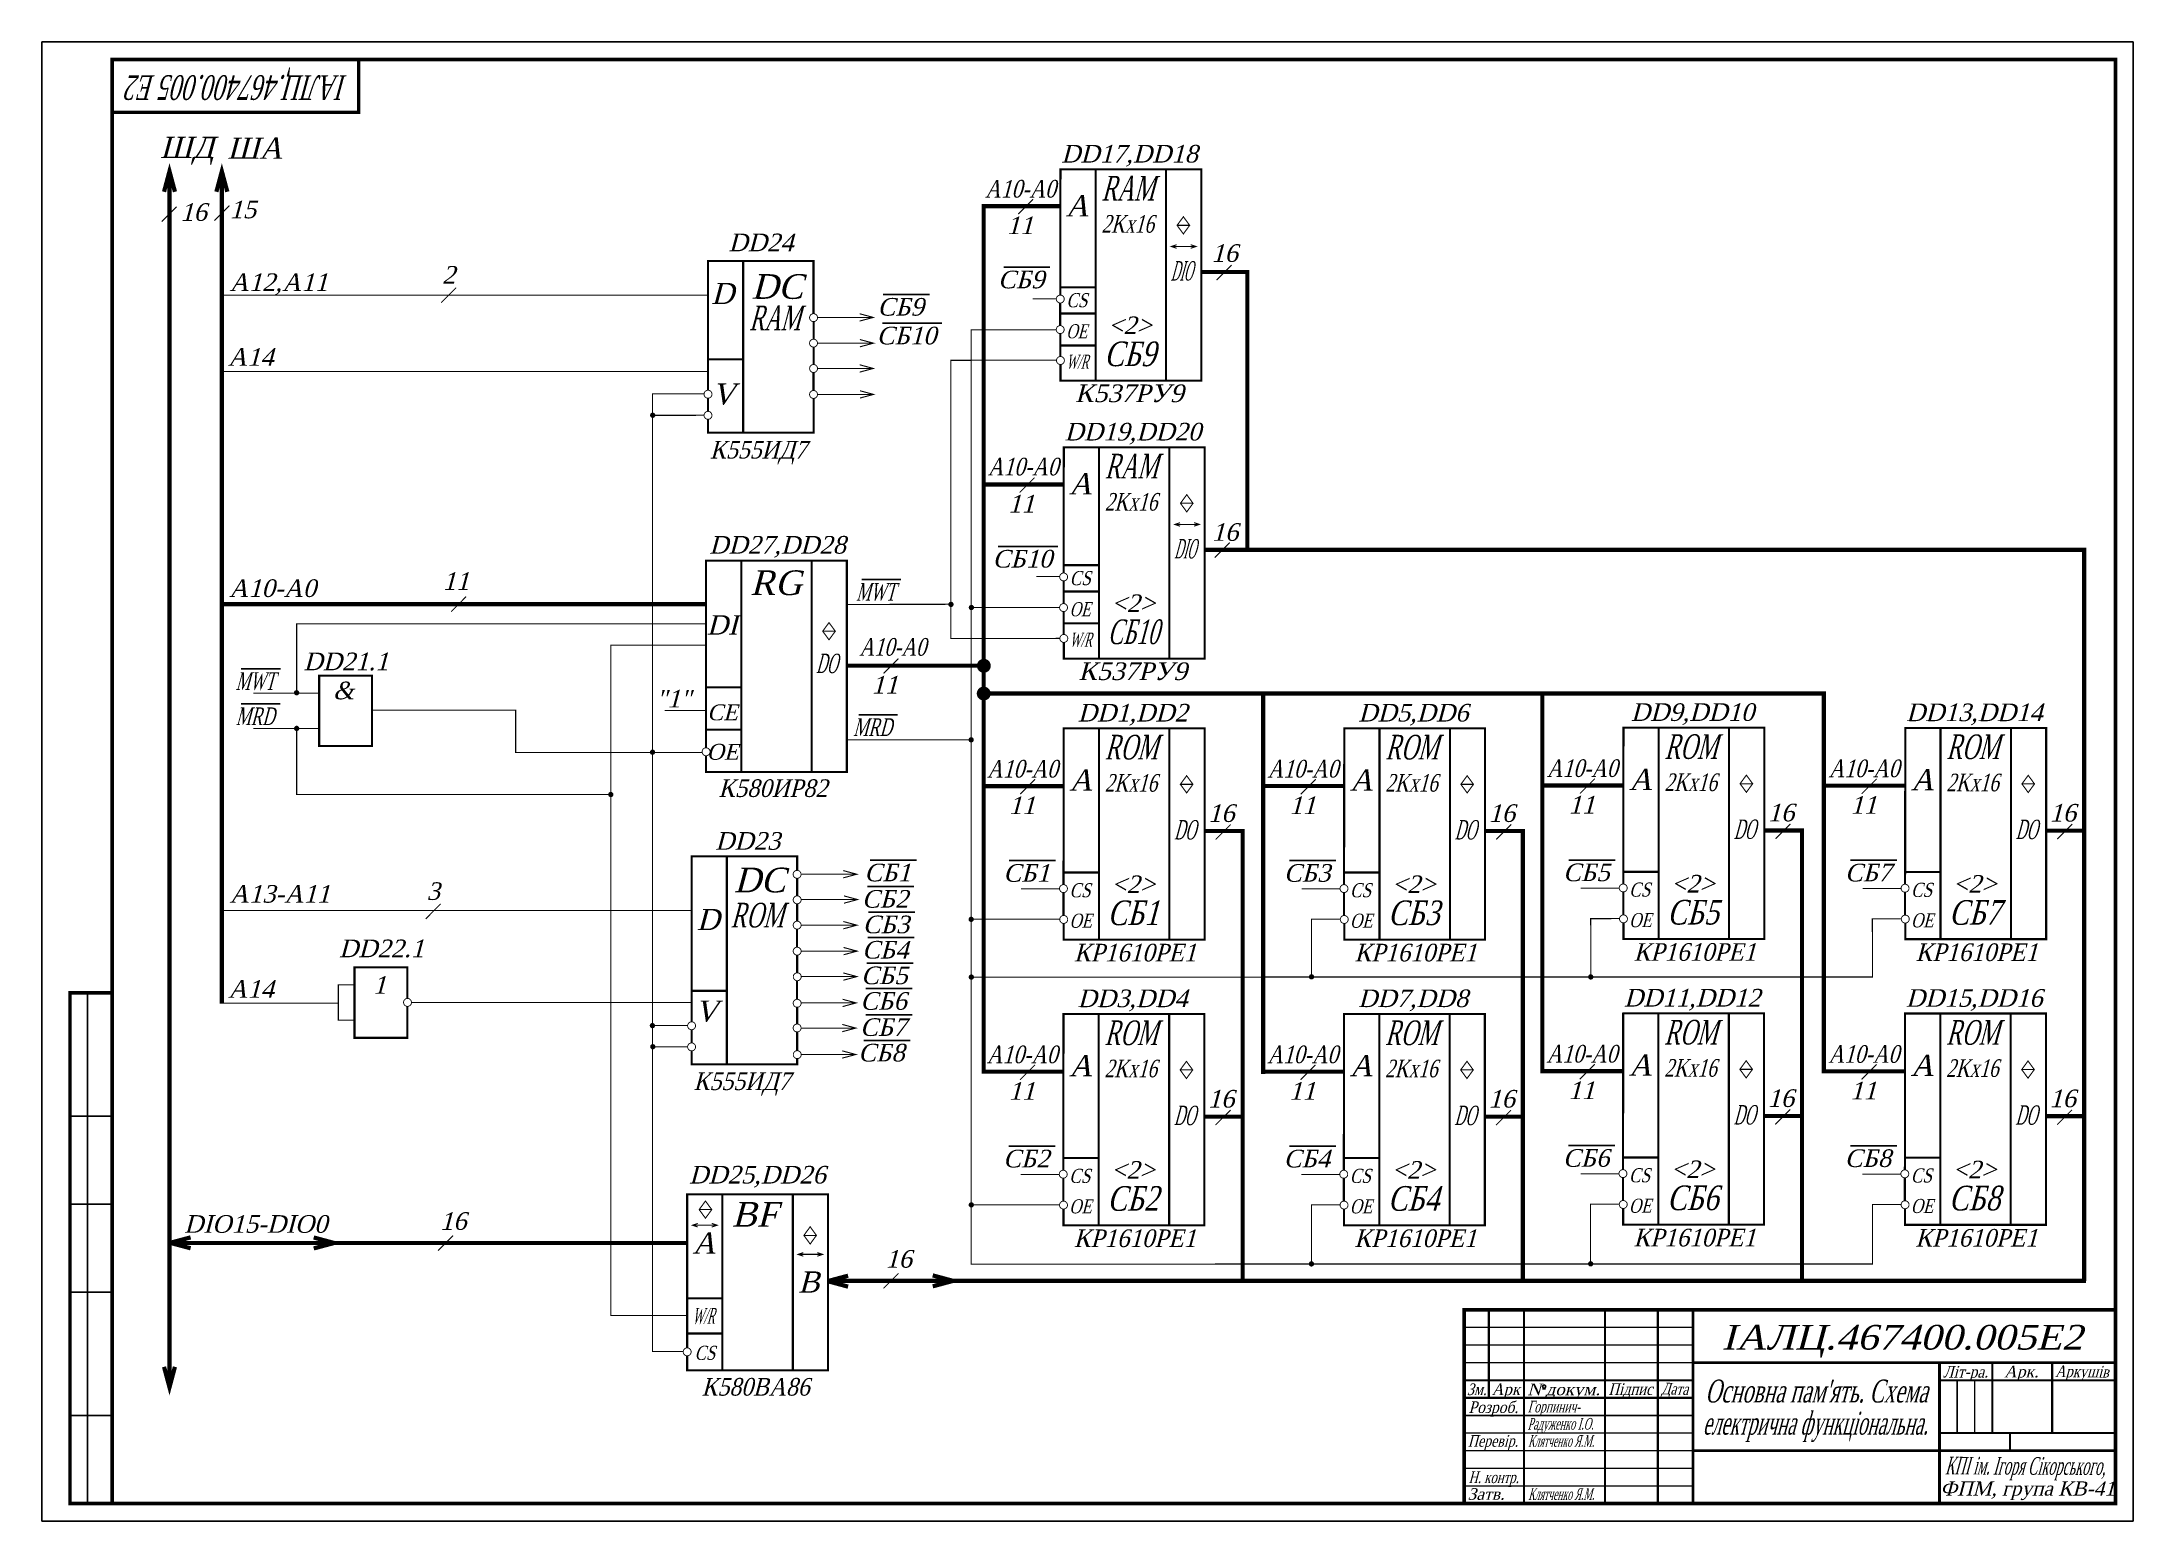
# Model space of a CAD drawing. Extents: x 0 to 594, y 0 to 420.
import ezdxf
from ezdxf.enums import TextEntityAlignment as Align

# ---------------------------------------------------------------- set-up
doc = ezdxf.new("R2010")
doc.units = 0
doc.header["$MEASUREMENT"] = 0
doc.layers.get('0').update_dxf_attribs({"linetype": 'CONTINUOUS'})
doc.styles.add('ESKD', font='times.ttf', dxfattribs={"oblique": 15, "height": 5})

msp = doc.modelspace()

# ---------------------------------------------------------------- linework, layer by layer
for p, q in [((594, 420), (0, 420)), ((0, 420), (0, 0)), ((594, 0), (594, 420)), ((426.22, 37.6), (427.11, 37.6)), ((0, 0), (594, 0))]:
    msp.add_line(p, q)
at = {"lineweight": 30}
for p, q in [((267.75, 294.14), (267.75, 294.14)), ((134.59, 230.28), (134.59, 230.28))]:
    msp.add_line(p, q, dxfattribs=at)
for points, const_width in [([(20, 400), (90, 400), (90, 415)], 1), ([(37.81, 377.43), (36.26, 383.22), (34.71, 377.43)], 1.2), ([(36.26, 383.22), (36.26, 38.02)], 1.2), ([(52.69, 377.43), (51.13, 383.22), (49.58, 377.43)], 1.2), ([(51.13, 383.22), (51.13, 146.91)], 1.2), ([(289.26, 348.11), (289.32, 383.81), (329.32, 383.81), (329.32, 323.81), (289.32, 323.81), (289.32, 328.41)], 0.6), ([(299.32, 323.81), (299.32, 383.81)], 0.6), ([(319.32, 323.81), (319.32, 383.81)], 0.6), ([(267.52, 127.03), (267.52, 373.97)], 1.2), ([(277.32, 371.07), (281.56, 375.31)], 0.3), ([(34.06, 368.96), (38.3, 373.2)], 0.3), ([(49.01, 369.25), (53.26, 373.49)], 0.3), ([(289.32, 373.37), (267.49, 373.37)], 1.2), ([(322.33, 361.4), (320.83, 361.9), (322.33, 362.4)], 0.3), ([(322.44, 367.9), (326.02, 367.9)], 0.3), ([(326.31, 361.4), (327.81, 361.9), (326.31, 362.4)], 0.3), ([(219.19, 342.83), (219.19, 357.8), (189.19, 357.8), (189.23, 321.08)], 0.6), ([(199.21, 357.8), (199.21, 309.04)], 0.6), ([(320.83, 361.9), (327.81, 361.9)], 0.3), ([(333.65, 352.36), (337.9, 356.61)], 0.3), ([(289.25, 350.32), (299.25, 350.32)], 0.6), ([(329.23, 354.65), (343, 354.65)], 1.2), ([(342.39, 275.78), (342.39, 355.16)], 1.2), ([(51.19, 348.08), (188.97, 348.08)], 0.3), ([(113.44, 345.97), (117.68, 350.22)], 0.3), ([(288.16, 347.02), (281.43, 347.01)], 0.3), ([(289.25, 339.42), (289.25, 345.86)], 0.6), ([(219.21, 340.58), (219.21, 335.58)], 0.6), ([(220.32, 341.75), (236.16, 341.76)], 0.3), ([(232.3, 340.73), (236.16, 341.76), (232.3, 342.8)], 0.3), ([(289.03, 342.87), (299.03, 342.87)], 0.6), ([(219.21, 336.49), (219.21, 335.58)], 0.6), ([(219.21, 333.33), (219.21, 328.39)], 0.6), ([(220.37, 334.44), (236.22, 334.45)], 0.3), ([(232.35, 333.41), (236.22, 334.45), (232.35, 335.48)], 0.3), ([(288.19, 338.24), (263.87, 338.22)], 0.3), ([(263.99, 72.85), (263.99, 338.37)], 0.3), ([(289.18, 333.79), (299.18, 333.79)], 0.6), ([(289.26, 330.65), (289.26, 337.18)], 0.6), ([(189.21, 329.89), (199.21, 329.89)], 0.6), ([(220.32, 327.26), (236.16, 327.27)], 0.3), ([(232.3, 326.23), (236.16, 327.27), (232.3, 328.31)], 0.3), ([(288.27, 329.6), (258.1, 329.58)], 0.3), ([(258.19, 250.54), (258.19, 329.73)], 0.3), ([(189.38, 326.43), (51.19, 326.43)], 0.3), ([(219.18, 326.14), (219.18, 321.01)], 0.6), ([(232.37, 318.87), (236.24, 319.9), (232.37, 320.94)], 0.3), ([(188.03, 320.08), (173.37, 320.07)], 0.3), ([(173.46, 48.15), (173.46, 320.19)], 0.3), ([(189.21, 318.83), (189.21, 315.08)], 0.6), ([(189.21, 312.83), (189.21, 309.04), (219.21, 309.04), (219.21, 318.76)], 0.6), ([(220.31, 319.9), (236.24, 319.9)], 0.3), ([(188.13, 313.97), (173.37, 313.96)], 0.3), ([(290.22, 269.2), (290.27, 304.9), (330.27, 304.9), (330.27, 244.9), (290.27, 244.9), (290.27, 249.5)], 0.6), ([(300.27, 244.9), (300.27, 304.9)], 0.6), ([(320.27, 244.9), (320.27, 304.9)], 0.6), ([(267.31, 294.34), (290.14, 294.34)], 1.2), ([(277.71, 292.03), (281.95, 296.28)], 0.3), ([(323.4, 288.99), (326.98, 288.99)], 0.3), ([(323.29, 282.49), (321.79, 282.99), (323.29, 283.49)], 0.3), ([(321.79, 282.99), (328.77, 282.99)], 0.3), ([(327.27, 282.49), (328.77, 282.99), (327.27, 283.49)], 0.3), ([(330.1, 275.75), (580.62, 275.75)], 1.2), ([(333.15, 273.56), (337.39, 277.8)], 0.3), ([(580.05, 68.22), (580.05, 276.35)], 1.2), ([(188.66, 219.57), (188.66, 272.72), (228.66, 272.72), (228.66, 212.72), (188.66, 212.72), (188.66, 217.32)], 0.6), ([(198.66, 212.72), (198.66, 272.72)], 0.6), ([(218.66, 212.72), (218.66, 272.72)], 0.6), ([(289.18, 268.2), (282.44, 268.2)], 0.3), ([(290.21, 271.41), (300.21, 271.41)], 0.6), ([(116.25, 258.22), (120.49, 262.47)], 0.3), ([(289.99, 263.96), (299.99, 263.96)], 0.6), ([(290.21, 260.51), (290.21, 266.95)], 0.6), ([(188.66, 260.34), (51.13, 260.34)], 1.2), ([(258.22, 260.31), (228.66, 260.28)], 0.3), ([(289.15, 259.41), (264.01, 259.39)], 0.3), ([(290.22, 251.74), (290.22, 258.26)], 0.6), ([(152.36, 254.75), (152.36, 254.75), (152.36, 254.75), (72.38, 254.75), (72.38, 235.07)], 0.3), ([(188.66, 254.74), (152.36, 254.75)], 0.3), ([(221.79, 252.67), (225.37, 252.67)], 0.3), ([(289.19, 250.64), (258.04, 250.62)], 0.3), ([(290.13, 254.88), (300.13, 254.88)], 0.6), ([(188.58, 248.71), (161.55, 248.71)], 0.3), ([(161.63, 206.27), (161.63, 248.87)], 0.3), ([(239.07, 240.68), (243.31, 244.92)], 0.3), ([(228.66, 242.9), (266.32, 242.9)], 1.2), ([(78.76, 235.07), (60.06, 235.07)], 0.3), ([(188.66, 236.72), (198.66, 236.72)], 0.6), ([(267.16, 235), (505.75, 235)], 1.2), ([(346.88, 127), (346.88, 234.95)], 1.2), ([(426.19, 127.17), (426.19, 235.27)], 1.2), ([(506.13, 127.12), (506.13, 235.57)], 1.2), ([(187.55, 218.24), (134.59, 218.24), (134.59, 230.28), (93.76, 230.27), (93.76, 230.27)], 0.3), ([(188.66, 230.14), (176.91, 230.14)], 0.3), ([(78.76, 225.07), (60.06, 225.07)], 0.3), ([(183.31, 58.42), (161.63, 58.42), (161.63, 206.31), (72.38, 206.31), (72.38, 225.07)], 0.3), ([(188.66, 224.72), (198.66, 224.72)], 0.6), ([(264.07, 221.82), (228.6, 221.8)], 0.3), ([(290.19, 180.6), (290.25, 225.11), (330.25, 225.11), (330.25, 165.11), (290.25, 165.11), (290.25, 169.7)], 0.6), ([(300.25, 165.11), (300.25, 225.11)], 0.6), ([(320.25, 165.11), (320.25, 225.11)], 0.6), ([(369.87, 180.6), (369.93, 225.11), (409.93, 225.11), (409.93, 165.11), (369.93, 165.11), (369.93, 169.71)], 0.6), ([(379.93, 165.11), (379.93, 225.11)], 0.6), ([(399.93, 165.11), (399.93, 225.11)], 0.6), ([(449.17, 180.77), (449.23, 225.28), (489.23, 225.28), (489.23, 165.28), (449.23, 165.28), (449.23, 169.88)], 0.6), ([(459.23, 165.28), (459.23, 225.28)], 0.6), ([(479.23, 165.28), (479.23, 225.28)], 0.6), ([(529.22, 180.7), (529.28, 225.22), (569.28, 225.22), (569.28, 165.22), (529.28, 165.22), (529.28, 169.81)], 0.6), ([(539.28, 165.22), (539.28, 225.22)], 0.6), ([(559.28, 165.22), (559.28, 225.22)], 0.6), ([(290.4, 208.7), (267.28, 208.7)], 1.2), ([(277.89, 206.4), (282.13, 210.64)], 0.3), ([(323.37, 209.2), (326.95, 209.2)], 0.3), ([(370.08, 208.71), (346.96, 208.71)], 1.2), ([(357.57, 206.4), (361.81, 210.64)], 0.3), ([(403.05, 209.2), (406.63, 209.2)], 0.3), ([(449.38, 208.88), (426.26, 208.88)], 1.2), ([(436.87, 206.57), (441.11, 210.82)], 0.3), ([(482.35, 209.37), (485.93, 209.37)], 0.3), ([(529.43, 208.81), (506.31, 208.81)], 1.2), ([(516.92, 206.51), (521.16, 210.75)], 0.3), ([(562.4, 209.31), (565.98, 209.31)], 0.3), ([(330.17, 195.94), (341.55, 195.94)], 1.2), ([(333.43, 193.55), (337.67, 197.8)], 0.3), ([(341.06, 68.22), (341.06, 196.55)], 1.2), ([(409.85, 195.95), (421.23, 195.95)], 1.2), ([(413.11, 193.56), (417.35, 197.8)], 0.3), ([(420.65, 68.17), (420.65, 196.56)], 1.2), ([(489.15, 196.12), (500.53, 196.12)], 1.2), ([(492.41, 193.73), (496.65, 197.97)], 0.3), ([(499.94, 68.22), (499.94, 196.73)], 1.2), ([(569.2, 196.05), (580.58, 196.05)], 1.2), ([(572.46, 193.66), (576.7, 197.9)], 0.3), ([(214.55, 184.86), (214.55, 188.73), (184.55, 188.73), (184.55, 141.78)], 0.6), ([(194.55, 188.73), (194.55, 129.73)], 0.6), ([(227.61, 182.64), (231.48, 183.67), (227.61, 184.71)], 0.3), ([(289.97, 184.17), (299.97, 184.17)], 0.6), ([(369.65, 184.17), (379.65, 184.17)], 0.6), ([(448.94, 184.34), (458.94, 184.34)], 0.6), ([(529, 184.28), (539, 184.28)], 0.6), ([(214.55, 182.52), (214.55, 177.52)], 0.6), ([(214.55, 178.43), (214.55, 177.52)], 0.6), ([(215.78, 183.67), (231.48, 183.67)], 0.3), ([(289.12, 179.53), (278.13, 179.52)], 0.3), ([(290.19, 171.94), (290.19, 178.47)], 0.6), ([(368.8, 179.53), (357.81, 179.52)], 0.3), ([(369.87, 171.95), (369.87, 178.47)], 0.6), ([(448.1, 179.71), (437.11, 179.69)], 0.3), ([(449.17, 172.12), (449.17, 178.65)], 0.6), ([(528.15, 179.64), (517.16, 179.62)], 0.3), ([(529.22, 172.05), (529.22, 178.58)], 0.6), ([(51.38, 173.39), (184.55, 173.39)], 0.3), ([(109.04, 171), (113.28, 175.25)], 0.3), ([(214.55, 175.27), (214.55, 170.33)], 0.6), ([(215.68, 176.48), (231.7, 176.48)], 0.3), ([(227.84, 175.45), (231.7, 176.48), (227.84, 177.52)], 0.3), ([(214.52, 168.08), (214.52, 162.95)], 0.6), ([(215.66, 169.2), (231.51, 169.21)], 0.3), ([(227.65, 168.17), (231.51, 169.21), (227.65, 170.25)], 0.3), ([(289.2, 170.89), (263.97, 170.88)], 0.3), ([(368.88, 170.9), (360.52, 170.88)], 0.3), ([(360.64, 154.38), (360.63, 171.04)], 0.3), ([(448.18, 171.07), (439.82, 171.05)], 0.3), ([(439.93, 154.52), (439.92, 171.2)], 0.3), ([(528.23, 171), (519.87, 170.98)], 0.3), ([(519.93, 154.57), (519.92, 171.13)], 0.3), ([(214.53, 160.7), (214.53, 155.69)], 0.6), ([(215.66, 161.84), (231.58, 161.84)], 0.3), ([(227.72, 160.81), (231.58, 161.84), (227.72, 162.88)], 0.3), ([(103.82, 146.09), (103.82, 137.21), (88.82, 137.21), (88.82, 157.21), (103.82, 157.21), (103.82, 148.34)], 0.6), ([(215.81, 154.61), (231.51, 154.61)], 0.3), ([(227.65, 153.58), (231.51, 154.61), (227.65, 155.65)], 0.3), ([(520.07, 154.5), (264.05, 154.48)], 0.3), ([(20, 5), (8, 5), (8, 150), (20, 150)], 1), ([(13, 5), (13, 150)], 0.5), ([(88.83, 152.27), (84.22, 152.27), (84.22, 142.27), (88.83, 142.27)], 0.3), ([(184.55, 150.58), (194.55, 150.58)], 0.6), ([(214.52, 153.44), (214.52, 148.16)], 0.6), ([(84.29, 147.08), (51.44, 147.08)], 0.3), ([(184.59, 147.28), (104.96, 147.28)], 0.3), ([(214.53, 145.91), (214.53, 141.14)], 0.6), ([(215.6, 147.14), (231.3, 147.14)], 0.3), ([(227.44, 146.1), (231.3, 147.14), (227.44, 148.17)], 0.3), ([(290.13, 99.5), (290.18, 144.02), (330.18, 144.02), (330.18, 84.02), (290.18, 84.02), (290.18, 88.61)], 0.6), ([(300.18, 84.02), (300.18, 144.02)], 0.6), ([(320.18, 84.02), (320.18, 144.02)], 0.6), ([(369.81, 99.5), (369.86, 144.02), (409.86, 144.02), (409.86, 84.02), (369.86, 84.02), (369.86, 88.61)], 0.6), ([(379.86, 84.02), (379.86, 144.02)], 0.6), ([(399.86, 84.02), (399.86, 144.02)], 0.6), ([(449.11, 99.68), (449.16, 144.19), (489.16, 144.19), (489.16, 84.19), (449.16, 84.19), (449.16, 88.78)], 0.6), ([(459.16, 84.19), (459.16, 144.19)], 0.6), ([(479.16, 84.19), (479.16, 144.19)], 0.6), ([(529.16, 99.61), (529.21, 144.12), (569.21, 144.12), (569.21, 84.12), (529.21, 84.12), (529.21, 88.72)], 0.6), ([(539.21, 84.12), (539.21, 144.12)], 0.6), ([(559.21, 84.12), (559.21, 144.12)], 0.6), ([(183.46, 140.7), (173.47, 140.69)], 0.3), ([(184.55, 139.53), (184.55, 135.78)], 0.6), ([(214.54, 138.89), (214.54, 133.57)], 0.6), ([(215.5, 139.99), (231.2, 139.99)], 0.3), ([(227.33, 138.96), (231.2, 139.99), (227.33, 141.03)], 0.3), ([(183.5, 134.68), (173.32, 134.68)], 0.3), ([(184.55, 133.53), (184.55, 129.73), (214.55, 129.73), (214.55, 131.32)], 0.6), ([(215.5, 132.49), (231.2, 132.49)], 0.3), ([(227.34, 131.46), (231.2, 132.49), (227.34, 133.53)], 0.3), ([(290.34, 127.61), (267.21, 127.61)], 1.2), ([(277.83, 125.31), (282.07, 129.55)], 0.3), ([(323.31, 128.11), (326.89, 128.11)], 0.3), ([(370.02, 127.61), (346.89, 127.61)], 1.2), ([(357.51, 125.31), (361.75, 129.55)], 0.3), ([(402.99, 128.11), (406.57, 128.11)], 0.3), ([(449.32, 127.78), (426.19, 127.78)], 1.2), ([(436.81, 125.48), (441.05, 129.72)], 0.3), ([(482.29, 128.28), (485.87, 128.28)], 0.3), ([(529.37, 127.72), (506.24, 127.72)], 1.2), ([(516.86, 125.41), (521.1, 129.65)], 0.3), ([(562.34, 128.21), (565.92, 128.21)], 0.3), ([(8, 115), (20, 115)], 0.5), ([(330.1, 114.85), (341.63, 114.85)], 1.2), ([(333.36, 112.46), (337.61, 116.7)], 0.3), ([(409.78, 114.85), (421.17, 114.85)], 1.2), ([(413.04, 112.46), (417.29, 116.7)], 0.3), ([(489.08, 115.02), (500.47, 115.02)], 1.2), ([(492.34, 112.63), (496.59, 116.88)], 0.3), ([(569.13, 114.96), (580.52, 114.96)], 1.2), ([(572.39, 112.57), (576.64, 116.81)], 0.3), ([(289.9, 103.08), (299.9, 103.08)], 0.6), ([(369.58, 103.08), (379.58, 103.08)], 0.6), ([(448.88, 103.25), (458.88, 103.25)], 0.6), ([(528.93, 103.18), (538.93, 103.18)], 0.6), ([(289.05, 98.44), (278.06, 98.42)], 0.3), ([(290.13, 90.85), (290.13, 97.38)], 0.6), ([(368.73, 98.44), (357.74, 98.42)], 0.3), ([(369.81, 90.85), (369.81, 97.38)], 0.6), ([(448.03, 98.61), (437.04, 98.6)], 0.3), ([(449.11, 91.03), (449.11, 97.55)], 0.6), ([(528.08, 98.54), (517.09, 98.53)], 0.3), ([(529.16, 90.96), (529.16, 97.48)], 0.6), ([(8, 90), (20, 90)], 0.5), ([(183.31, 59.55), (183.31, 92.81), (223.31, 92.81), (223.31, 42.81), (183.31, 42.81), (183.31, 46.94)], 0.6), ([(193.31, 42.81), (193.31, 92.81)], 0.6), ([(213.31, 42.81), (213.31, 92.81)], 0.6), ([(289.14, 89.8), (263.89, 89.78)], 0.3), ([(368.82, 89.8), (360.45, 89.79)], 0.3), ([(360.59, 72.86), (360.59, 89.93)], 0.3), ([(448.12, 89.97), (439.75, 89.96)], 0.3), ([(439.89, 73.04), (439.89, 90.11)], 0.3), ([(528.17, 89.91), (519.8, 89.89)], 0.3), ([(519.93, 72.98), (519.93, 90.04)], 0.3), ([(186.3, 83.52), (184.8, 84.02), (186.3, 84.52)], 0.3), ([(184.8, 84.02), (191.78, 84.02)], 0.3), ([(186.7, 88.45), (190.28, 88.45)], 0.3), ([(190.28, 83.52), (191.78, 84.02), (190.28, 84.52)], 0.3), ([(183.31, 78.97), (36.26, 78.97)], 1.2), ([(36.46, 79.02), (42.26, 80.57)], 1.2), ([(36.46, 79.02), (42.26, 77.47)], 1.2), ([(77.23, 77.43), (83.02, 78.98), (77.23, 80.54)], 1.2), ([(112.56, 76.84), (116.8, 81.09)], 0.3), ([(216.44, 81.13), (220.01, 81.13)], 0.3), ([(216.28, 75.25), (214.78, 75.75), (216.28, 76.25)], 0.3), ([(214.78, 75.75), (221.77, 75.75)], 0.3), ([(220.27, 75.25), (221.77, 75.75), (220.27, 76.25)], 0.3), ([(520.08, 73.01), (263.86, 73)], 0.3), ([(223.2, 68.14), (229, 69.69)], 1.2), ([(223.2, 68.14), (229, 66.58)], 1.2), ([(223.31, 68.22), (580.63, 68.22)], 1.2), ([(239.07, 66.1), (243.31, 70.34)], 0.3), ([(253.04, 66.67), (258.83, 68.22), (253.04, 69.78)], 1.2), ([(8, 65), (20, 65)], 0.5), ([(183.31, 63.28), (193.31, 63.28)], 0.6), ([(183.31, 49.19), (183.31, 59.55)], 0.6), ([(404, 5), (404, 60), (589, 60)], 1), ([(411, 60), (411, 35)], 0.6), ([(421, 5), (421, 60)], 0.6), ([(444, 5), (444, 60)], 0.6), ([(459, 5), (459, 60)], 0.6), ([(469, 5), (469, 60)], 0.8), ([(183.31, 53.28), (193.31, 53.28)], 0.6), ([(404, 55), (469, 55)], 0.4), ([(182.21, 48.16), (173.31, 48.16)], 0.3), ([(404, 50), (469, 50)], 0.4), ([(37.81, 43.81), (36.26, 38.02), (34.71, 43.81)], 1.2), ([(404, 45), (469, 45)], 0.4), ([(469, 45), (589, 45)], 0.8), ([(539, 5), (539, 45)], 0.8), ([(554, 25), (554, 45)], 0.6), ([(571, 25), (571, 45)], 0.6), ([(404, 40), (469, 40)], 0.6), ([(539, 40), (589, 40)], 0.6), ([(544, 25), (544, 40)], 0.4), ([(549, 25), (549, 40)], 0.4), ([(8, 30), (20, 30)], 0.5), ([(404, 35), (469, 35)], 0.6), ([(404, 30), (469, 30)], 0.4), ([(404, 25), (469, 25)], 0.4), ([(539, 25), (589, 25)], 0.6), ([(559, 20), (559, 25)], 0.6), ([(404, 20), (469, 20)], 0.4), ([(469, 20), (589, 20)], 0.8), ([(404, 15), (469, 15)], 0.4), ([(404, 10), (469, 10)], 0.4)]:
    msp.add_lwpolyline(points, dxfattribs=dict(const_width=const_width))
for points, const_width in [([(20, 415), (20, 5), (589, 5), (589, 415)], 1), ([(324.23, 365.47), (326.02, 367.9), (324.23, 370.34), (322.44, 367.9)], 0.3), ([(325.19, 286.55), (326.98, 288.99), (325.19, 291.43), (323.4, 288.99)], 0.3), ([(223.58, 250.23), (225.37, 252.67), (223.58, 255.11), (221.79, 252.67)], 0.3), ([(78.76, 220.07), (78.76, 240.07), (93.76, 240.07), (93.76, 220.07)], 0.6), ([(325.16, 206.76), (326.95, 209.2), (325.16, 211.64), (323.37, 209.2)], 0.3), ([(404.84, 206.76), (406.63, 209.2), (404.84, 211.64), (403.05, 209.2)], 0.3), ([(484.14, 206.93), (485.93, 209.37), (484.14, 211.81), (482.35, 209.37)], 0.3), ([(564.19, 206.87), (565.98, 209.31), (564.19, 211.75), (562.4, 209.31)], 0.3), ([(325.1, 125.67), (326.89, 128.11), (325.1, 130.54), (323.31, 128.11)], 0.3), ([(404.78, 125.67), (406.57, 128.11), (404.78, 130.55), (402.99, 128.11)], 0.3), ([(484.08, 125.84), (485.87, 128.28), (484.08, 130.72), (482.29, 128.28)], 0.3), ([(564.13, 125.77), (565.92, 128.21), (564.13, 130.65), (562.34, 128.21)], 0.3), ([(188.49, 86.01), (190.28, 88.45), (188.49, 90.89), (186.7, 88.45)], 0.3), ([(218.23, 78.69), (220.01, 81.13), (218.23, 83.57), (216.44, 81.13)], 0.3)]:
    msp.add_lwpolyline(points, close=True, dxfattribs=dict(const_width=const_width))
for points, const_width in [([(288.15, 346.98, 1), (290.4, 346.98, 1)], 0.25), ([(218.06, 341.7, 1), (220.31, 341.7, 1)], 0.25), ([(288.12, 338.3, 1), (290.37, 338.3, 1)], 0.25), ([(218.06, 334.46, 1), (220.31, 334.46, 1)], 0.25), ([(218.07, 327.26, 1), (220.32, 327.26, 1)], 0.25), ([(288.19, 329.53, 1), (290.44, 329.53, 1)], 0.25), ([(188.09, 319.96, 1), (190.34, 319.96, 1)], 0.25), ([(218.06, 319.89, 1), (220.31, 319.89, 1)], 0.25), ([(188.09, 313.96, 1), (190.34, 313.96, 1)], 0.25), ([(173.13, 313.98, 1), (173.88, 313.98, 1)], 0.75), ([(289.1, 268.07, 1), (291.35, 268.07, 1)], 0.25), ([(257.85, 260.29, 1), (258.6, 260.29, 1)], 0.75), ([(263.65, 259.4, 1), (264.4, 259.4, 1)], 0.75), ([(289.07, 259.38, 1), (291.32, 259.38, 1)], 0.25), ([(289.15, 250.62, 1), (291.4, 250.62, 1)], 0.25), ([(266.57, 242.85, 1), (268.54, 242.85, 1)], 1.97), ([(71.99, 235.2, 1), (72.74, 235.2, 1)], 0.75), ([(266.54, 234.97, 1), (268.51, 234.97, 1)], 1.97), ([(72.01, 225.07, 1), (72.76, 225.07, 1)], 0.75), ([(263.59, 221.83, 1), (264.34, 221.83, 1)], 0.75), ([(173.08, 218.32, 1), (173.83, 218.32, 1)], 0.75), ([(187.54, 218.44, 1), (189.79, 218.44, 1)], 0.25), ([(161.23, 206.3, 1), (161.98, 206.3, 1)], 0.75), ([(213.4, 183.64, 1), (215.65, 183.64, 1)], 0.25), ([(289.05, 179.59, 1), (291.3, 179.59, 1)], 0.25), ([(368.73, 179.59, 1), (370.98, 179.59, 1)], 0.25), ([(448.03, 179.77, 1), (450.28, 179.77, 1)], 0.25), ([(528.08, 179.7, 1), (530.33, 179.7, 1)], 0.25), ([(213.41, 176.4, 1), (215.66, 176.4, 1)], 0.25), ([(213.41, 169.2, 1), (215.66, 169.2, 1)], 0.25), ([(263.59, 170.86, 1), (264.34, 170.86, 1)], 0.75), ([(289.12, 170.83, 1), (291.37, 170.83, 1)], 0.25), ([(368.8, 170.83, 1), (371.05, 170.83, 1)], 0.25), ([(448.1, 171, 1), (450.35, 171, 1)], 0.25), ([(528.15, 170.94, 1), (530.4, 170.94, 1)], 0.25), ([(213.41, 161.83, 1), (215.66, 161.83, 1)], 0.25), ([(213.44, 154.57, 1), (215.69, 154.57, 1)], 0.25), ([(263.63, 154.49, 1), (264.38, 154.49, 1)], 0.75), ([(360.26, 154.54, 1), (361.01, 154.54, 1)], 0.75), ([(439.56, 154.51, 1), (440.31, 154.51, 1)], 0.75), ([(102.74, 147.28, 1), (104.99, 147.28, 1)], 0.25), ([(213.41, 147.03, 1), (215.66, 147.03, 1)], 0.25), ([(173.05, 140.69, 1), (173.8, 140.69, 1)], 0.75), ([(183.43, 140.65, 1), (185.68, 140.65, 1)], 0.25), ([(213.4, 140.02, 1), (215.65, 140.02, 1)], 0.25), ([(173.16, 134.7, 1), (173.91, 134.7, 1)], 0.75), ([(183.43, 134.65, 1), (185.68, 134.65, 1)], 0.25), ([(213.43, 132.45, 1), (215.68, 132.45, 1)], 0.25), ([(288.98, 98.5, 1), (291.23, 98.5, 1)], 0.25), ([(368.66, 98.5, 1), (370.91, 98.5, 1)], 0.25), ([(447.96, 98.67, 1), (450.21, 98.67, 1)], 0.25), ([(528.01, 98.61, 1), (530.26, 98.61, 1)], 0.25), ([(263.62, 89.79, 1), (264.37, 89.79, 1)], 0.75), ([(289.06, 89.74, 1), (291.31, 89.74, 1)], 0.25), ([(368.74, 89.74, 1), (370.99, 89.74, 1)], 0.25), ([(448.04, 89.91, 1), (450.29, 89.91, 1)], 0.25), ([(528.09, 89.84, 1), (530.34, 89.84, 1)], 0.25), ([(360.23, 73.04, 1), (360.98, 73.04, 1)], 0.75), ([(439.54, 73.06, 1), (440.29, 73.06, 1)], 0.75), ([(182.18, 48.07, 1), (184.43, 48.07, 1)], 0.25)]:
    msp.add_lwpolyline(points, format="xyb", close=True, dxfattribs=dict(const_width=const_width))
msp.add_circle((426.71, 38.22), 0.462)

# ---------------------------------------------------------------- texts
at = {"style": 'ESKD', "oblique": 15}
for s, height, rotation, width, p, p2 in [('ІАЛЦ.467400.005 Е2', 7, 180, 0.684859, (86.81, 410.51), (24.4, 410.51)), ('Аркушiв', 3.3, 359.39869, 0.840496, (571.83, 40.92), (587.1, 40.76)), ('Дата', 3.3, 358.38396, 0.787114, (459.92, 36.04), (467.61, 35.83)), ('КПІ ім. Ігоря Сікорського,', 5, 359.79852, 0.545569, (540.55, 13.28), (586.11, 13.12))]:
    msp.add_text(s, height=height, rotation=rotation, dxfattribs=dict(at, width=width)).set_placement(p, p2, align=Align.FIT)
for s, height, p in [('ШД', 6, (33.58, 387.04)), ('ША', 6, (52.62, 386.8)), ('16', 5, (39.29, 369.18)), ('15', 5, (53.27, 369.91)), ('11', 5, (274.01, 365.4)), ('16', 5, (332.13, 357.53)), ('A12,A11', 5, (53.31, 349.26)), ('%%OСБ9', 5, (271.59, 350.03)), ('%%OСБ9', 5, (237.36, 342.27)), ('%%OСБ10', 5, (237.14, 334.11)), ('A14', 5, (52.82, 328.04)), ('11', 5, (274.4, 286.36)), ('16', 5, (332.24, 278.33)), ('%%OСБ10', 5, (270.05, 270.74)), ('A10-A0', 5, (53.15, 262.39)), ('11', 5, (235.6, 234.96)), ('"1"', 5, (174.48, 231.02)), ('CE', 4.5, (188.98, 227.39)), ('OE', 4.5, (188.82, 216.18)), ('11', 5, (274.58, 200.73)), ('16', 5, (331.17, 198.52)), ('11', 5, (354.26, 200.73)), ('16', 5, (410.85, 198.52)), ('11', 5, (433.56, 200.9)), ('16', 5, (490.15, 198.69)), ('11', 5, (513.61, 200.83)), ('16', 5, (570.2, 198.62)), ('%%OСБ1', 5, (233.64, 181.66)), ('%%OСБ1', 5, (273.12, 181.54)), ('%%OСБ3', 5, (352.8, 181.54)), ('%%OСБ5', 5, (432.1, 181.71)), ('%%OСБ7', 5, (512.15, 181.64)), ('A13-A11', 5, (53.31, 175.6)), ('%%OСБ2', 5, (232.94, 174.18)), ('%%OСБ3', 5, (233.18, 166.92)), ('%%OСБ4', 5, (233, 159.73)), ('%%OСБ5', 5, (232.7, 152.46)), ('A14', 5, (52.9, 148.61)), ('%%OСБ6', 5, (232.48, 145.19)), ('%%OСБ7', 5, (232.42, 137.77)), ('%%OСБ8', 5, (231.89, 130.51)), ('11', 5, (433.5, 119.81)), ('11', 5, (513.55, 119.74)), ('11', 5, (274.52, 119.63)), ('16', 5, (331.11, 117.42)), ('11', 5, (354.2, 119.64)), ('16', 5, (410.79, 117.42)), ('16', 5, (490.09, 117.6)), ('16', 5, (570.14, 117.53)), ('%%OСБ2', 5, (273.05, 100.44)), ('%%OСБ4', 5, (352.73, 100.44)), ('%%OСБ6', 5, (432.03, 100.62)), ('%%OСБ8', 5, (512.08, 100.55)), ('DIO15-DIO0', 5, (40.4, 81.88)), ('16', 5, (113.04, 82.71)), ('16', 5, (239.55, 71.97)), ('Арк.', 3.3, (557.34, 40.81)), ('Затв.', 3.3, (404.95, 6.06)), ('ФПМ, група КВ-41', 4, (539.22, 7.27))]:
    msp.add_text(s, height=height, dxfattribs=at).set_placement(p)
for s, height, p in [('DD17,DD18', 5, (308.92, 385.73)), ('A', 6, (294.03, 370.43)), ('DD24', 5, (204.26, 360.55)), ('2', 5, (115.56, 351.35)), ('D', 6, (193.34, 345.55)), ('DC', 7, (208.86, 347.04)), ('V', 6, (193.59, 317.01)), ('DD19,DD20', 5, (309.88, 306.82)), ('A', 6, (294.98, 291.51)), ('DD27,DD28', 5, (208.96, 274.69)), ('11', 5, (117.59, 264.4)), ('RG', 7, (208.52, 262.94)), ('DI', 5.5, (193.24, 251.71)), ('DD21.1', 5, (86.38, 241.59)), ('&', 5, (85.69, 233.34)), ('DD1,DD2', 5, (309.85, 227.03)), ('DD5,DD6', 5, (389.53, 227.03)), ('DD9,DD10', 5, (468.83, 227.2)), ('DD13,DD14', 5, (548.88, 227.13)), ('A', 6, (295.08, 207.41)), ('A', 6, (374.76, 207.41)), ('A', 6, (454.06, 207.58)), ('A', 6, (534.11, 207.52)), ('DD23', 5, (200.48, 190.63)), ('DC', 7, (203.88, 178.54)), ('3', 5, (111.16, 176.38)), ('D', 6, (189.23, 167.81)), ('DD22.1', 5, (96.47, 160.11)), ('1', 5, (95.9, 149.74)), ('DD3,DD4', 5, (309.79, 145.93)), ('DD7,DD8', 5, (389.47, 145.94)), ('DD11,DD12', 5, (468.77, 146.11)), ('DD15,DD16', 5, (548.82, 146.04)), ('V', 6, (188.75, 141.81)), ('A', 6, (295.02, 126.32)), ('A', 6, (374.7, 126.32)), ('A', 6, (454, 126.49)), ('A', 6, (534.05, 126.42)), ('DD25,DD26', 5, (203.23, 95.86)), ('BF', 7, (202.44, 83.61)), ('A', 6, (188.07, 75.96)), ('B', 6, (217.86, 64.9))]:
    msp.add_text(s, height=height, dxfattribs=at).set_placement(p, align=Align.CENTER)
for s, height, width, p, p2 in [('A10-A0', 5, 0.831925, (267.88, 375.78), (288.01, 375.78)), ('RAM', 7, 0.638692, (300.97, 374.95), (316.01, 374.95)), ('2Kx16', 5, 0.738781, (300.97, 365.82), (315.81, 365.82)), ('DIO', 5.5, 0.42749, (320.63, 352.24), (326.81, 352.24)), ('RAM', 7, 0.618396, (200.91, 338.13), (215.47, 338.13)), ('CS', 4, 0.827434, (290.99, 344.66), (296.96, 344.66)), ('OE', 4, 0.759239, (290.95, 335.84), (296.93, 335.84)), ('<2>', 5, 1.023525, (302.9, 337.01), (315.2, 337.01)), ('СБ9', 7, 0.809152, (301.73, 327.92), (316.3, 327.92)), ('W/R', 4, 0.567794, (290.94, 327.18), (297.3, 327.18)), ('К537РУ9', 5, 1.063016, (293.45, 317.72), (324.31, 317.72)), ('К555ИД7', 5, 0.914207, (189.76, 301.7), (217.24, 301.7)), ('RAM', 7, 0.638692, (301.92, 296.04), (316.96, 296.04)), ('A10-A0', 5, 0.831925, (268.65, 296.91), (288.78, 296.91)), ('2Kx16', 5, 0.738781, (301.92, 286.91), (316.77, 286.91)), ('DIO', 5.5, 0.42749, (321.59, 273.33), (327.76, 273.33)), ('%%oMWT', 5, 0.617682, (231.28, 261.36), (242.42, 261.36)), ('CS', 4, 0.827434, (291.94, 265.75), (297.92, 265.75)), ('<2>', 5, 1.023525, (303.85, 258.1), (316.16, 258.1)), ('OE', 4, 0.759239, (291.91, 256.93), (297.89, 256.93)), ('СБ10', 7, 0.628636, (302.69, 249.01), (317.25, 249.01)), ('A10-A0', 5, 0.785314, (232.16, 245.72), (251.16, 245.72)), ('W/R', 4, 0.567794, (291.9, 248.27), (298.26, 248.27)), ('DO', 5.5, 0.521099, (219.87, 240.78), (225.98, 240.78)), ('К537РУ9', 5, 1.063016, (294.41, 238.81), (325.26, 238.81)), ('%%oMWT', 5, 0.617682, (55.05, 236.02), (66.19, 236.02)), ('%%oMRD', 5, 0.654276, (55.05, 226.02), (66.06, 226.02)), ('%%oMRD', 5, 0.654276, (230.42, 222.93), (241.42, 222.93)), ('ROM', 7, 0.638692, (301.9, 216.25), (316.94, 216.25)), ('ROM', 7, 0.638692, (381.58, 216.25), (396.62, 216.25)), ('ROM', 7, 0.638692, (460.88, 216.42), (475.92, 216.42)), ('ROM', 7, 0.638692, (540.93, 216.36), (555.97, 216.36)), ('A10-A0', 5, 0.831925, (268.45, 211.11), (288.58, 211.11)), ('A10-A0', 5, 0.831925, (348.13, 211.12), (368.26, 211.12)), ('A10-A0', 5, 0.831925, (427.43, 211.29), (447.56, 211.29)), ('A10-A0', 5, 0.831925, (507.48, 211.22), (527.61, 211.22)), ('К580ИР82', 5, 0.944515, (192.15, 205.61), (223.15, 205.61)), ('2Kx16', 5, 0.738781, (301.9, 207.11), (316.74, 207.11)), ('2Kx16', 5, 0.738781, (381.58, 207.12), (396.43, 207.12)), ('2Kx16', 5, 0.738781, (460.88, 207.29), (475.72, 207.29)), ('2Kx16', 5, 0.738781, (540.93, 207.22), (555.78, 207.22)), ('DO', 5.5, 0.526052, (321.57, 193.54), (327.74, 193.54)), ('DO', 5.5, 0.526052, (401.25, 193.54), (407.42, 193.54)), ('DO', 5.5, 0.526052, (480.55, 193.71), (486.72, 193.71)), ('DO', 5.5, 0.526052, (560.6, 193.65), (566.77, 193.65)), ('CS', 4, 0.827434, (291.88, 177.13), (297.86, 177.13)), ('<2>', 5, 1.023525, (303.83, 178.31), (316.13, 178.31)), ('CS', 4, 0.827434, (371.56, 177.14), (377.54, 177.14)), ('<2>', 5, 1.023525, (383.51, 178.31), (395.81, 178.31)), ('CS', 4, 0.827434, (450.86, 177.31), (456.84, 177.31)), ('<2>', 5, 1.023525, (462.81, 178.48), (475.11, 178.48)), ('CS', 4, 0.827434, (530.91, 177.24), (536.89, 177.24)), ('<2>', 5, 1.023525, (542.86, 178.42), (555.16, 178.42)), ('ROM', 7, 0.638692, (195.63, 168.56), (210.67, 168.56)), ('OE', 4, 0.808222, (291.87, 168.48), (298.23, 168.48)), ('СБ1', 7, 0.809152, (302.66, 169.22), (317.23, 169.22)), ('OE', 4, 0.808222, (371.55, 168.48), (377.91, 168.48)), ('СБ3', 7, 0.809152, (382.34, 169.22), (396.91, 169.22)), ('OE', 4, 0.808222, (450.85, 168.65), (457.21, 168.65)), ('СБ5', 7, 0.809152, (461.64, 169.39), (476.21, 169.39)), ('OE', 4, 0.808222, (530.9, 168.59), (537.26, 168.59)), ('СБ7', 7, 0.809152, (541.69, 169.32), (556.26, 169.32)), ('КР1610РE1', 5, 0.961493, (293.15, 158.92), (327.87, 158.92)), ('КР1610РE1', 5, 0.961493, (372.83, 158.93), (407.55, 158.93)), ('КР1610РE1', 5, 0.961493, (452.13, 159.1), (486.85, 159.1)), ('КР1610РE1', 5, 0.961493, (532.18, 159.03), (566.9, 159.03)), ('ROM', 7, 0.638692, (301.83, 135.16), (316.87, 135.16)), ('ROM', 7, 0.638692, (381.51, 135.16), (396.55, 135.16)), ('ROM', 7, 0.638692, (460.81, 135.33), (475.85, 135.33)), ('ROM', 7, 0.638692, (540.86, 135.26), (555.9, 135.26)), ('A10-A0', 5, 0.831925, (268.38, 130.02), (288.51, 130.02)), ('2Kx16', 5, 0.738781, (301.83, 126.02), (316.68, 126.02)), ('A10-A0', 5, 0.831925, (348.06, 130.02), (368.19, 130.02)), ('2Kx16', 5, 0.738781, (381.51, 126.02), (396.36, 126.02)), ('A10-A0', 5, 0.831925, (427.36, 130.2), (447.49, 130.2)), ('2Kx16', 5, 0.738781, (460.81, 126.19), (475.66, 126.19)), ('A10-A0', 5, 0.831925, (507.41, 130.13), (527.54, 130.13)), ('2Kx16', 5, 0.738781, (540.86, 126.13), (555.71, 126.13)), ('К555ИД7', 5, 0.914207, (185.1, 122.4), (212.58, 122.4)), ('DO', 5.5, 0.526052, (321.5, 112.45), (327.67, 112.45)), ('DO', 5.5, 0.526052, (401.18, 112.45), (407.35, 112.45)), ('DO', 5.5, 0.526052, (480.48, 112.62), (486.65, 112.62)), ('DO', 5.5, 0.526052, (560.53, 112.55), (566.7, 112.55)), ('<2>', 5, 1.023525, (303.76, 97.22), (316.06, 97.22)), ('<2>', 5, 1.023525, (383.44, 97.22), (395.74, 97.22)), ('<2>', 5, 1.023525, (462.74, 97.39), (475.04, 97.39)), ('<2>', 5, 1.023525, (542.79, 97.32), (555.09, 97.32)), ('CS', 4, 0.827434, (291.82, 96.04), (297.8, 96.04)), ('СБ2', 7, 0.809152, (302.6, 88.12), (317.16, 88.12)), ('CS', 4, 0.827434, (371.5, 96.04), (377.48, 96.04)), ('СБ4', 7, 0.809152, (382.28, 88.13), (396.84, 88.13)), ('CS', 4, 0.827434, (450.8, 96.21), (456.78, 96.21)), ('СБ6', 7, 0.809152, (461.58, 88.3), (476.14, 88.3)), ('CS', 4, 0.827434, (530.85, 96.15), (536.83, 96.15)), ('СБ8', 7, 0.809152, (541.63, 88.23), (556.19, 88.23)), ('OE', 4, 0.808222, (291.81, 87.39), (298.17, 87.39)), ('OE', 4, 0.808222, (371.49, 87.39), (377.85, 87.39)), ('OE', 4, 0.808222, (450.79, 87.56), (457.15, 87.56)), ('OE', 4, 0.808222, (530.84, 87.49), (537.2, 87.49)), ('КР1610РE1', 5, 0.961493, (293.09, 77.83), (327.8, 77.83)), ('КР1610РE1', 5, 0.961493, (372.77, 77.83), (407.48, 77.83)), ('КР1610РE1', 5, 0.961493, (452.07, 78.01), (486.78, 78.01)), ('КР1610РE1', 5, 0.961493, (532.12, 77.94), (566.83, 77.94)), ('W/R', 4.5, 0.505894, (184.73, 56.03), (191.11, 56.03)), ('ІАЛЦ.467400.005Е2', 7, 1.158265, (477.13, 48.71), (579.68, 48.71)), ('CS', 4, 0.810846, (185.41, 45.8), (191.26, 45.8)), ('Лiт-ра.', 3.3, 0.898367, (540, 40.76), (552.78, 40.76)), ('К580ВА86', 5, 0.911381, (187.39, 35.64), (218.04, 35.64)), ('Зм.', 3.3, 0.825561, (404.76, 35.79), (410.33, 35.79)), ('Арк', 3.3, 0.966742, (411.78, 35.79), (419.82, 35.79)), ('N докум.', 3.3, 1.102323, (421.92, 35.76), (442.59, 35.76)), ('Пiдпис', 3.3, 0.848788, (444.96, 35.83), (457.47, 35.83)), ("Основна пам'ять. Схема", 6.5, 0.643528, (472.42, 33.69), (535.64, 33.69)), ('Розроб.', 3.3, 0.901817, (405.22, 30.71), (419.32, 30.71)), ('Горпинич-', 3.3, 0.670112, (422, 30.87), (436.88, 30.87)), ('електрична функцiональна.', 6.5, 0.567878, (471.75, 24.58), (535.64, 24.58)), ('Перевiр.', 3.3, 0.811026, (405.04, 21.14), (419.3, 21.14)), ('Радуженко І.О.', 3.3, 0.594889, (421.99, 26), (440.74, 26)), ('Клятченко Я.М.', 3.3, 0.562939, (422.15, 21.13), (440.91, 21.13)), ('Н. контр.', 3.3, 0.744927, (405.23, 10.81), (419.5, 10.81)), ('Клятченко Я.М.', 3.3, 0.562939, (422.19, 6.05), (440.95, 6.05))]:
    msp.add_text(s, height=height, dxfattribs=dict(at, width=width)).set_placement(p, p2, align=Align.FIT)

doc.saveas('drawing.dxf')
